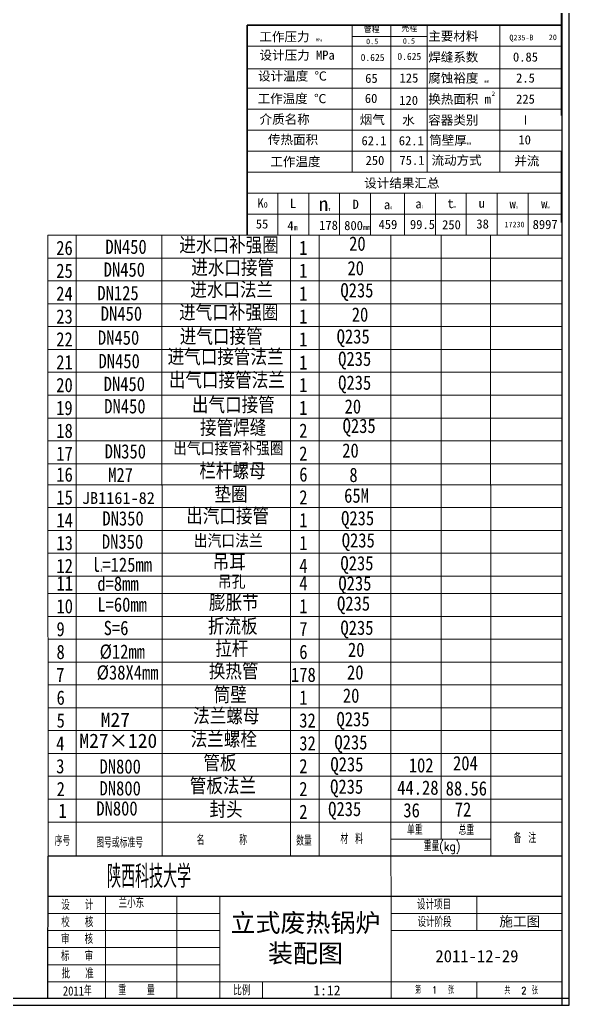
# Model space of a CAD drawing. Header units: millimetres. Extents: x -8339 to 1608, y -494 to 6634.
# Drawn here: x -5606 to -3299, y -494 to 3646 of the extents above; entities that cross this region are included whole.
import ezdxf

# ---------------------------------------------------------------- set-up
doc = ezdxf.new("R2010")
doc.units = ezdxf.units.MM
doc.header["$LTSCALE"] = 38.720001
doc.layers.get('0').update_dxf_attribs({"lineweight": 18})
doc.layers.add('图层3', color=2, linetype='Continuous', lineweight=30, true_color=0xffff00)
doc.layers.add('细实线', color=7, linetype='Continuous', lineweight=18, true_color=0x002699)
doc.layers.add('粗实线', color=7, linetype='Continuous')
doc.styles.add('3.5', font='')
doc.styles.add('4', font='')
doc.styles.get("Standard").update_dxf_attribs({"font": 'txt.shx', "width": 0.85, "bigfont": 'gbcbig.shx'})
doc.styles.get('3.5').set_extended_font_data('宋体')
doc.styles.get('4').set_extended_font_data('宋体')

msp = doc.modelspace()

# ---------------------------------------------------------------- linework, layer by layer
at = {"color": 7, "linetype": 'Continuous', "lineweight": 15}
for p, q in [((-5488, 2644.7), (-5488, 2740.7)), ((-5368.5, 2740.7), (-5368.5, 2644.7)), ((-5008.7, 2740.7), (-5008.7, 2644.7)), ((-4468.9, 2740.7), (-4468.9, 2644.7)), ((-4348.9, 2740.7), (-4348.9, 2644.7)), ((-4048.3, 2740.7), (-4048.3, 2644.7)), ((-3836.2, 2740.7), (-3836.2, 2644.7)), ((-3629.2, 2740.7), (-3629.2, 2644.7)), ((-5488, 2644.7), (-5488, 2548.7)), ((-5368.5, 2530.7), (-5368.5, 2644.7)), ((-5008.7, 2548.7), (-5008.7, 2644.7)), ((-4468.9, 2548.7), (-4468.9, 2644.7)), ((-4348.9, 2548.7), (-4348.9, 2644.7)), ((-4048.3, 2548.7), (-4048.3, 2644.7)), ((-3836.2, 2548.7), (-3836.2, 2644.7)), ((-3629.2, 2548.7), (-3629.2, 2644.7)), ((-5488, 2452.7), (-5488, 2548.7)), ((-5368.5, 2566.7), (-5368.5, 2452.7)), ((-5008.7, 2548.7), (-5008.7, 2452.7)), ((-4468.9, 2548.7), (-4468.9, 2452.7)), ((-4348.9, 2548.7), (-4348.9, 2452.7)), ((-4048.3, 2548.7), (-4048.3, 2452.7)), ((-3836.2, 2548.7), (-3836.2, 2452.7)), ((-3629.2, 2548.7), (-3629.2, 2452.7)), ((-5488, 2452.7), (-5488, 2356.7)), ((-5368.5, 2356.7), (-5368.5, 2452.7)), ((-5008.7, 2356.7), (-5008.7, 2452.7)), ((-4468.9, 2356.7), (-4468.9, 2452.7)), ((-4348.9, 2356.7), (-4348.9, 2452.7)), ((-4048.3, 2356.7), (-4048.3, 2452.7)), ((-3836.2, 2356.7), (-3836.2, 2452.7)), ((-3629.2, 2356.7), (-3629.2, 2452.7)), ((-5488, 2260.7), (-5488, 2356.7)), ((-5368.5, 2356.7), (-5368.5, 2260.7)), ((-5008.7, 2356.7), (-5008.7, 2260.7)), ((-4468.9, 2356.7), (-4468.9, 2260.7)), ((-4348.9, 2356.7), (-4348.9, 2260.7)), ((-4048.3, 2356.7), (-4048.3, 2260.7)), ((-3836.2, 2356.7), (-3836.2, 2260.7)), ((-3629.2, 2356.7), (-3629.2, 2260.7)), ((-5488, 2260.7), (-5488, 2164.7)), ((-5368.5, 2164.7), (-5368.5, 2260.7)), ((-5008.7, 2164.7), (-5008.7, 2260.7)), ((-4468.9, 2164.7), (-4468.9, 2260.7)), ((-4348.9, 2164.7), (-4348.9, 2260.7)), ((-4048.3, 2164.7), (-4048.3, 2260.7)), ((-3836.2, 2164.7), (-3836.2, 2260.7)), ((-3629.2, 2164.7), (-3629.2, 2260.7)), ((-5488, 2068.7), (-5488, 2164.7)), ((-5368.5, 2164.7), (-5368.5, 2068.7)), ((-5008.7, 2164.7), (-5008.7, 2068.7)), ((-4468.9, 2164.7), (-4468.9, 2068.7)), ((-4348.9, 2164.7), (-4348.9, 2068.7)), ((-4048.3, 2164.7), (-4048.3, 2068.7)), ((-3836.2, 2164.7), (-3836.2, 2068.7)), ((-3629.2, 2164.7), (-3629.2, 2068.7)), ((-5488, 2068.7), (-5488, 1972.7)), ((-5368.5, 1954.7), (-5368.5, 2068.7)), ((-5008.7, 1972.7), (-5008.7, 2068.7)), ((-4468.9, 1972.7), (-4468.9, 2068.7)), ((-4348.9, 1972.7), (-4348.9, 2068.7)), ((-4048.3, 1972.7), (-4048.3, 2068.7)), ((-3836.2, 1972.7), (-3836.2, 2068.7)), ((-3629.2, 1972.7), (-3629.2, 2068.7)), ((-5486, 131.9), (-5488, 1972.7)), ((-4048.3, 203.9), (-3628.9, 203.9)), ((-4046.5, -36), (-4048.3, 131.9)), ((-5488.2, -464), (-3329, -464))]:
    msp.add_line(p, q, dxfattribs=at)
at = {"layer": '图层3', "color": 0, "lineweight": 30}
for p, q in [((-3331.9, 4292), (-3331.9, 3243.6)), ((-4651.5, 3622.3), (-3329, 3622.3)), ((-4651.5, 2740.7), (-4651.5, 3622.3))]:
    msp.add_line(p, q, dxfattribs=at)
at = {"layer": '图层3', "color": 7, "linetype": 'Continuous', "lineweight": 15}
msp.add_line((-3329, 131.9), (-3329, -464), dxfattribs=at)
at = {"layer": '粗实线', "color": 7, "linetype": 'Continuous'}
for p, q in [((-3329, -494), (-3329, 6634)), ((-3299, -494), (-3299, 6634)), ((-5488.2, -464), (-5486, 131.9)), ((-3329, 131.9), (-5486, 131.9)), ((-5486, -36), (-4046.5, -36)), ((-5486, -36), (-3329, -36)), ((-8339, -464), (-3299, -464)), ((-8339, -494), (-3299, -494))]:
    msp.add_line(p, q, dxfattribs=at)
at = {"layer": '粗实线', "lineweight": 30}
msp.add_line((-3331.9, 3093.9), (-3331.9, 2794.4), dxfattribs=at)
at = {"layer": '粗实线', "lineweight": 18}
for p, q in [((-4522, 2917), (-4522, 2740.7)), ((-4392.5, 2917), (-4392.5, 2740.7)), ((-4262.9, 2917), (-4262.9, 2740.7)), ((-4133.4, 2917), (-4133.4, 2740.7)), ((-3990.2, 2917), (-3990.2, 2740.7)), ((-3860.7, 2917), (-3860.7, 2740.7)), ((-3731.2, 2917), (-3731.2, 2740.7)), ((-3601.7, 2917), (-3601.7, 2740.7)), ((-3472.2, 2917), (-3472.2, 2740.7))]:
    msp.add_line(p, q, dxfattribs=at)
at = {"layer": '细实线', "color": 0}
for p, q in [((-4210.7, 3622.3), (-4210.7, 3005.2)), ((-4048.4, 3622.3), (-4048.4, 3005.2)), ((-3895.4, 3622.3), (-3895.4, 3005.2)), ((-3590.5, 3622.3), (-3590.5, 3005.2)), ((-4210.7, 3576), (-3895.4, 3576)), ((-4651.5, 3534.2), (-3329, 3534.2)), ((-4651.5, 3439.6), (-3329, 3439.6)), ((-4651.5, 3357.8), (-3329, 3357.8)), ((-4651.5, 3269.7), (-3329, 3269.7)), ((-4651.5, 3181.5), (-3329, 3181.5)), ((-3899.8, 3179.9), (-3899.8, 3181.7)), ((-3899.8, 3179.9), (-3899.8, 3181.7)), ((-4651.5, 3093.3), (-3329, 3093.3)), ((-4651.5, 3005.2), (-3329, 3005.2)), ((-4651.5, 2917), (-3329, 2917)), ((-4651.5, 2828.8), (-3329, 2828.8))]:
    msp.add_line(p, q, dxfattribs=at)
at = {"layer": '细实线', "color": 7, "linetype": 'Continuous', "lineweight": 15}
for p, q in [((-5488.5, 2740.7), (-3329, 2740.7)), ((-5488, 2644.7), (-3329, 2644.7)), ((-5488.5, 2548.7), (-3329, 2548.7)), ((-5488.5, 2548.7), (-3329, 2548.7)), ((-5488, 2452.7), (-3329, 2452.7)), ((-5488.5, 2356.7), (-3335.7, 2356.7)), ((-5488.5, 2356.7), (-3329, 2356.7)), ((-5488, 2260.7), (-3335.2, 2260.7)), ((-5488, 2260.7), (-3329, 2260.7)), ((-5488.5, 2164.7), (-3335.7, 2164.7)), ((-5488.5, 2164.7), (-3329, 2164.7)), ((-5488, 2068.7), (-3329, 2068.7)), ((-5488.5, 1972.7), (-3329, 1972.7)), ((-5368.5, 1972.7), (-5368.5, 1689.6)), ((-5008.7, 1972.7), (-5008.7, 1689.6)), ((-4468.9, 1972.7), (-4468.9, 1689.6)), ((-4348.9, 1972.7), (-4348.9, 1689.6)), ((-4048.3, 1972.7), (-4048.3, 1692.8)), ((-3836.2, 1972.7), (-3836.2, 1689.6)), ((-3629.2, 1972.7), (-3629.2, 1689.6)), ((-5488.5, 1876.7), (-3329, 1876.7)), ((-5488.5, 1780.7), (-3329, 1780.7)), ((-5488.2, 1692.8), (-3329, 1692.8)), ((-5368.3, 1692.8), (-5368.3, 131.9)), ((-5008.4, 1692.8), (-5008.4, 131.9)), ((-4468.6, 1692.8), (-4468.6, 131.9)), ((-4348.6, 1692.8), (-4348.6, 131.9)), ((-4048.3, 1692.8), (-4048.3, 131.9)), ((-3836.2, 1692.8), (-3836.2, 203.9)), ((-3628.9, 1692.8), (-3628.9, 131.9)), ((-5488.2, 1596.8), (-3329, 1596.8)), ((-5488.2, 1500.8), (-3329, 1500.8)), ((-5488.2, 1404.9), (-3329, 1404.9)), ((-5488.2, 1308.9), (-3329, 1308.9)), ((-5488.2, 1235.5), (-3329, 1235.5)), ((-5488.2, 1139.5), (-3329, 1139.5)), ((-5488.2, 1043.6), (-3329, 1043.6)), ((-5488.2, 947.6), (-3329, 947.6)), ((-5488.2, 851.6), (-3329, 851.6)), ((-5488.2, 755.7), (-3329, 755.7)), ((-5488.2, 659.7), (-3329, 659.7)), ((-5488.2, 563.7), (-3329, 563.7)), ((-5488.2, 467.8), (-3329, 467.8)), ((-5488.2, 371.8), (-3329, 371.8)), ((-5488.2, 275.8), (-3329, 275.8)), ((-5246.1, -36), (-5246.1, -464)), ((-5246.1, -36), (-5246.1, -464)), ((-4946.2, -36), (-4946.2, -464)), ((-4946.2, -36), (-4946.2, -464)), ((-4766.3, -36), (-4766.3, -464)), ((-4766.3, -36), (-4766.3, -464)), ((-4046.5, -36), (-4046.5, -464)), ((-4046.5, -36), (-4046.5, -464)), ((-3686.6, -36), (-3686.6, -180)), ((-3686.6, -36), (-3686.6, -180)), ((-5486, -108), (-4766.3, -108)), ((-4046.5, -108), (-3329, -108)), ((-4046.5, -108), (-3329, -108)), ((-5486, -180), (-4766.3, -180)), ((-4046.5, -180), (-3329, -180)), ((-4046.5, -180), (-3329, -180)), ((-5486, -251.9), (-4766.3, -251.9)), ((-5486, -323.9), (-4766.3, -323.9)), ((-5486, -395.9), (-3329, -395.9)), ((-4586.3, -395.9), (-4586.3, -464)), ((-4586.3, -395.9), (-4586.3, -464)), ((-3686.6, -395.9), (-3686.6, -464)), ((-3686.6, -395.9), (-3686.6, -464))]:
    msp.add_line(p, q, dxfattribs=at)

# ---------------------------------------------------------------- texts
at = {"color": 7, "linetype": 'Continuous', "lineweight": 15, "attachment_point": 1}
for s, insert, char_height, width in [('\\T1;{\\fSimSun|b0|i0|c0|p13;  l\\H0.2333x;1\\H4.285x;=125mm}', (-5372.6, 1386.8), 60, 571.411), ('\\T1;{\\fSimSun|b0|i0|c0|p13;  d=8mm}', (-5349.4, 1307.1), 60, 617.821), ('\\T1;{\\fSimSun|b0|i0|c0|p13;  L=60mm}', (-5349.4, 1219.3), 60, 613.048), ('\\T1;{\\fSimSun|b0|i0|c0|p13;  S=6}', (-5322.8, 1120.9), 60, 571.411), ('\\T1;{\\fSimSun|b0|i0|c134|p2;  \\H1.25x;%%C12mm}', (-5325.9, 1021.6), 47.983, 571.411), ('\\T1;{\\fSimSun|b0|i0|c134|p2;  \\H1.25x;%%C38X4mm}', (-5338.2, 934), 47.983, 571.411), ('\\T1;陕西科技大学', (-5239.1, 95.1), 95.97, 840.947), ('\\T1;兰小东', (-5190.4, -42.6), 41.99, 231.841)]:
    msp.add_mtext(s, dxfattribs=dict(at, insert=insert, char_height=char_height, width=width))
at = {"layer": '粗实线', "lineweight": 18, "attachment_point": 1}
for s, insert, char_height, width in [('\\T1;{\\fFangSong|b0|i0|c134|p2;进水口补强圈}', (-4936, 2730), 60, 488.709), ('\\T1;{\\fFangSong|b0|i0|c0|p13; 20}', (-4257.8, 2735.4), 60, 422), ('\\T1;{\\fFangSong|b0|i0|c0|p13; 26}', (-5487.2, 2717.3), 60, 117.981), ('\\T1;{\\fFangSong|b0|i0|c0|p13;DN450}', (-5246.2, 2722.3), 60, 422), ('\\T1;{\\fFangSong|b0|i0|c0|p13; 1}', (-4467.4, 2717.7), 60, 117.981), ('\\T1;{\\fFangSong|b0|i0|c0|p13; 25}', (-5487.2, 2621.3), 60, 117.981), ('\\T1;{\\fFangSong|b0|i0|c0|p13;DN450}', (-5253.4, 2626.2), 60, 422), ('\\T1;{\\fFangSong|b0|i0|c134|p2;进水口接管}', (-4886, 2635), 60, 422), ('\\T1;{\\fFangSong|b0|i0|c0|p13; 1}', (-4467.4, 2621.7), 60, 117.981), ('\\T1;{\\fFangSong|b0|i0|c0|p13; 20}', (-4264.8, 2632.4), 60, 422), ('\\T1;{\\fFangSong|b0|i0|c0|p13;DN125}', (-5279.9, 2527.8), 60, 422), ('\\T1;{\\fFangSong|b0|i0|c134|p2;进水口法兰}', (-4890, 2543), 60, 422), ('\\T1;{\\fFangSong|b0|i0|c0|p13;Q235}', (-4259.7, 2539.4), 60, 422), ('\\T1;{\\fFangSong|b0|i0|c0|p13; 24}', (-5487.2, 2525.3), 60, 117.981), ('\\T1;{\\fFangSong|b0|i0|c0|p13; 1}', (-4467.4, 2525.7), 60, 117.981), ('\\T1;{\\fFangSong|b0|i0|c134|p2;进气口补强圈}', (-4937, 2448), 60, 531.884), ('\\T1;{\\fFangSong|b0|i0|c0|p13; 23}', (-5487.2, 2429.3), 60, 117.981), ('\\T1;{\\fFangSong|b0|i0|c0|p13;DN450}', (-5265.5, 2441.3), 60, 422), ('\\T1;{\\fFangSong|b0|i0|c0|p13; 1}', (-4467.4, 2429.7), 60, 117.981), ('\\T1;{\\fFangSong|b0|i0|c0|p13; 20}', (-4246.8, 2437.4), 60, 422), ('\\T1;{\\fFangSong|b0|i0|c0|p13; 22}', (-5487.2, 2333.3), 60, 117.981), ('\\T1;{\\fFangSong|b0|i0|c0|p13;DN450}', (-5277.5, 2340.5), 60, 422), ('\\T1;{\\fFangSong|b0|i0|c134|p2;进气口接管}', (-4934, 2346), 60, 422), ('\\T1;{\\fFangSong|b0|i0|c0|p13; 1}', (-4467.4, 2333.7), 60, 117.981), ('\\T1;{\\fFangSong|b0|i0|c0|p13;Q235}', (-4275.4, 2345.4), 60, 422), ('\\T1;{\\fFangSong|b0|i0|c0|p13; 21}', (-5487.2, 2237.3), 60, 117.981), ('\\T1;{\\fFangSong|b0|i0|c0|p13;DN450}', (-5275.1, 2242), 60, 422), ('\\T1;{\\fFangSong|b0|i0|c134|p2;进气口接管法兰}', (-4985, 2260.7), 60, 555.896), ('\\T1;{\\fFangSong|b0|i0|c0|p13;Q235}', (-4269.1, 2251.5), 60, 422), ('\\T1;{\\fFangSong|b0|i0|c0|p13; 1}', (-4467.4, 2236), 60, 117.981), ('\\T1;{\\fFangSong|b0|i0|c134|p2;出气口接管法兰}', (-4980, 2163), 60, 534.456), ('\\T1;{\\fFangSong|b0|i0|c0|p13; 20}', (-5487.2, 2141.3), 60, 117.981), ('\\T1;{\\fFangSong|b0|i0|c0|p13;DN450}', (-5253.4, 2145.9), 60, 422), ('\\T1;{\\fFangSong|b0|i0|c0|p13; 1}', (-4467.4, 2141.7), 60, 117.981), ('\\T1;{\\fFangSong|b0|i0|c0|p13;Q235}', (-4269.1, 2151.4), 60, 422), ('\\T1;{\\fFangSong|b0|i0|c0|p13; 19}', (-5487.7, 2045.3), 60, 117.981), ('\\T1;{\\fFangSong|b0|i0|c0|p13;DN450}', (-5251, 2052.3), 60, 422), ('\\T1;{\\fFangSong|b0|i0|c134|p2;出气口接管}', (-4883, 2059), 60, 422), ('\\T1;{\\fFangSong|b0|i0|c0|p13; 1}', (-4467.4, 2045.7), 60, 117.981), ('\\T1;{\\fFangSong|b0|i0|c0|p13; 20}', (-4276.8, 2051.4), 60, 422), ('\\T1;{\\fFangSong|b0|i0|c0|p13; 18}', (-5487.1, 1949.4), 60, 117.981), ('\\T1;{\\fFangSong|b0|i0|c134|p2;接管焊缝}', (-4849, 1963), 60, 422), ('\\T1;{\\fFangSong|b0|i0|c0|p13; 2}', (-4467.4, 1949.7), 60, 117.981), ('\\T1;{\\fFangSong|b0|i0|c0|p13;Q235}', (-4250.3, 1969.9), 60, 422), ('\\T1;{\\fFangSong|b0|i0|c134|p2;出气口接管补强圈}', (-4962, 1871), 50, 580.317), ('\\T1;{\\fFangSong|b0|i0|c0|p13; 20}', (-4286.8, 1866.4), 60, 422), ('\\T1;{\\fFangSong|b0|i0|c0|p13; 17}', (-5487, 1853.4), 60, 117.981), ('\\T1;{\\fFangSong|b0|i0|c0|p13;DN350}', (-5249.2, 1862.8), 60, 422), ('\\T1;{\\fFangSong|b0|i0|c0|p13; 2}', (-4467.4, 1853.7), 60, 117.981), ('\\T1;{\\fFangSong|b0|i0|c134|p2;栏杆螺母}', (-4852, 1782), 60, 422), ('\\T1;{\\fFangSong|b0|i0|c0|p13; 16}', (-5486.9, 1765.4), 60, 117.981), ('\\T1;{\\fFangSong|b0|i0|c0|p13;M27}', (-5234.5, 1763.7), 60, 422), ('\\T1;{\\fFangSong|b0|i0|c0|p13; 6}', (-4467.1, 1765.8), 60, 117.981), ('\\T1;{\\fFangSong|b0|i0|c0|p13;8}', (-4222, 1763.9), 60, 422), ('\\T1;{\\fFangSong|b0|i0|c0|p13; 15}', (-5486.8, 1669.5), 60, 117.981), ('\\T1;{\\fFangSong|b0|i0|c0|p13; 垫圈}', (-4823, 1683), 60, 422), ('\\T1;{\\fFangSong|b0|i0|c0|p13; 2}', (-4467.1, 1669.8), 60, 117.981), ('\\T1;{\\fFangSong|b0|i0|c0|p13; 65M}', (-4278.8, 1677.1), 60, 422), ('\\T1;{\\fFangSong|b0|i0|c0|p13;DN350}', (-5258.9, 1581.3), 60, 422), ('\\T1;{\\fFangSong|b0|i0|c134|p2;出汽口接管}', (-4907, 1592), 60, 422), ('\\T1;{\\fFangSong|b0|i0|c0|p13;Q235}', (-4256.8, 1582.2), 60, 422), ('\\T1;{\\fFangSong|b0|i0|c0|p13; 14}', (-5486.7, 1573.5), 60, 117.981), ('\\T1;{\\fFangSong|b0|i0|c0|p13; 1}', (-4467.1, 1573.9), 60, 117.981), ('\\T1;{\\fFangSong|b0|i0|c0|p13; 13}', (-5486.6, 1477.6), 60, 117.981), ('\\T1;{\\fFangSong|b0|i0|c0|p13;DN350}', (-5260.9, 1483.6), 60, 422), ('\\T1;{\\fFangSong|b0|i0|c0|p13; \\H0.8333x;出汽口法兰}', (-4910, 1483), 60, 422), ('\\T1;{\\fFangSong|b0|i0|c0|p13; 1}', (-4467.1, 1477.9), 60, 117.981), ('\\T1;{\\fFangSong|b0|i0|c0|p13;Q235}', (-4254, 1489), 60, 422), ('\\T1;{\\fFangSong|b0|i0|c0|p13; 12}', (-5486.5, 1381.6), 60, 117.981), ('\\T1;{\\fFangSong|b0|i0|c0|p13; 吊耳}', (-4831, 1399), 60, 422), ('\\T1;{\\fFangSong|b0|i0|c0|p13; 4}', (-4467.1, 1381.9), 60, 117.981), ('\\T1;{\\fFangSong|b0|i0|c0|p13;Q235}', (-4259.6, 1393), 60, 422), ('\\T1;{\\fFangSong|b0|i0|c0|p13; 11}', (-5486.4, 1308.2), 60, 117.981), ('\\T1;{\\fFangSong|b0|i0|c134|p2;吊孔}', (-4774, 1311), 50, 422), ('\\T1;{\\fFangSong|b0|i0|c0|p13; 4}', (-4467.1, 1308.5), 60, 117.981), ('\\T1;{\\fFangSong|b0|i0|c0|p13;Q235}', (-4268.1, 1308.4), 60, 422), ('\\T1;{\\fFangSong|b0|i0|c0|p13; 10}', (-5486.3, 1212.2), 60, 117.981), ('\\T1;{\\fFangSong|b0|i0|c0|p13; 膨胀节}', (-4846, 1228), 60, 422), ('\\T1;{\\fFangSong|b0|i0|c0|p13; 1}', (-4467.1, 1212.5), 60, 117.981), ('\\T1;{\\fFangSong|b0|i0|c0|p13;Q235}', (-4273.8, 1223.7), 60, 422), ('\\T1;{\\fFangSong|b0|i0|c134|p2;折流板}', (-4816, 1129), 60, 422), ('\\T1;{\\fFangSong|b0|i0|c0|p13;Q235}', (-4259.6, 1122), 60, 422), ('\\T1;{\\fFangSong|b0|i0|c0|p13; 9}', (-5486.2, 1116.2), 60, 117.981), ('\\T1;{\\fFangSong|b0|i0|c0|p13; 7}', (-4467.1, 1116.6), 60, 117.981), ('\\T1;{\\fFangSong|b0|i0|c134|p2;拉杆}', (-4785, 1035), 60, 422), ('\\T1;{\\fFangSong|b0|i0|c0|p13; 8}', (-5486.1, 1020.3), 60, 117.981), ('\\T1;{\\fFangSong|b0|i0|c0|p13; 6}', (-4467.1, 1020.6), 60, 117.981), ('\\T1;{\\fFangSong|b0|i0|c0|p13; 20}', (-4262.8, 1029.4), 60, 422), ('\\T1;{\\fFangSong|b0|i0|c0|p13; 7}', (-5487.5, 924.3), 60, 117.981), ('\\T1;{\\fFangSong|b0|i0|c134|p2;换热管}', (-4812, 941), 60, 422), ('\\T1;{\\fFangSong|b0|i0|c0|p13;178}', (-4467.1, 924.6), 60, 117.981), ('\\T1;{\\fFangSong|b0|i0|c0|p13; 20}', (-4266.8, 934.4), 60, 422), ('\\T1;{\\fFangSong|b0|i0|c0|p13; 筒壁}', (-4826, 841), 60, 422), ('\\T1;{\\fFangSong|b0|i0|c0|p13; 20}', (-4284, 837), 60, 422), ('\\T1;{\\fFangSong|b0|i0|c0|p13; 6}', (-5485.9, 828.3), 60, 117.981), ('\\T1;{\\fFangSong|b0|i0|c0|p13; 1}', (-4467.1, 828.7), 60, 117.981), ('\\T1;{\\fFangSong|b0|i0|c0|p13; 法兰螺母}', (-4912.3, 752.4), 60, 422), ('\\T1;{\\fFangSong|b0|i0|c0|p13; 5}', (-5485.8, 732.4), 60, 117.981), ('\\T1;{\\fFangSong|b0|i0|c0|p13; 32}', (-4467.1, 732.7), 60, 117.981), ('\\T1;{\\fFangSong|b0|i0|c0|p13;Q235}', (-4276.1, 738), 60, 422), ('\\T1;{\\fFangSong|b0|i0|c0|p13; 法兰螺栓}', (-4923, 655), 60, 422), ('\\T1;{\\fFangSong|b0|i0|c0|p13; 4}', (-5487.5, 636.4), 60, 117.981), ('\\T1;{\\fFangSong|b0|i0|c0|p13; 32}', (-4467.1, 636.7), 60, 117.981), ('\\T1;{\\fFangSong|b0|i0|c0|p13;Q235}', (-4284.9, 640.9), 60, 422), ('\\T1;{\\fFangSong|b0|i0|c0|p13; 3}', (-5487.5, 540.4), 60, 117.981), ('\\T1;{\\fFangSong|b0|i0|c0|p13;DN800}', (-5270.7, 539.2), 60, 422), ('\\T1;{\\fFangSong|b0|i0|c134|p2;管板 }', (-4835, 555), 60, 422), ('\\T1;{\\fFangSong|b0|i0|c0|p13; 2}', (-4467.1, 540.8), 60, 117.981), ('\\T1;{\\fFangSong|b0|i0|c0|p13;Q235}', (-4301.7, 548.4), 60, 422), ('\\T1;{\\fFangSong|b0|i0|c0|p13;102}', (-3972.6, 544), 60, 422), ('\\T1;{\\fFangSong|b0|i0|c0|p13;204}', (-3787, 552.9), 60, 422), ('\\T1;{\\fFangSong|b0|i0|c134|p2;管板法兰}', (-4892, 459), 60, 422), ('\\T1;{\\fFangSong|b0|i0|c0|p13;Q235}', (-4302.8, 454.6), 60, 422), ('\\T1;{\\fFangSong|b0|i0|c0|p13; 2}', (-5485.5, 444.5), 60, 117.981), ('\\T1;{\\fFangSong|b0|i0|c0|p13;DN800}', (-5270.7, 447.5), 60, 422), ('\\T1;{\\fFangSong|b0|i0|c0|p13; 2}', (-4467.1, 444.8), 60, 117.981), ('\\T1;{\\fFangSong|b0|i0|c0|p13;44.28}', (-4021.2, 450.2), 60, 422), ('\\T1;{\\fFangSong|b0|i0|c0|p13;88.56}', (-3817.8, 447.3), 60, 422), ('\\T1;{\\fFangSong|b0|i0|c0|p13; 1}', (-5478, 353), 60, 117.981), ('\\T1;{\\fFangSong|b0|i0|c0|p13;DN800}', (-5284.3, 363.1), 60, 422), ('\\T1;{\\fFangSong|b0|i0|c0|p13; 封头}', (-4844, 359), 60, 422), ('\\T1;{\\fFangSong|b0|i0|c0|p13; 2}', (-4467.1, 348.8), 60, 117.981), ('\\T1;{\\fFangSong|b0|i0|c0|p13;Q235}', (-4311.1, 360.7), 60, 422), ('\\T1;{\\fFangSong|b0|i0|c0|p13;36}', (-3995.6, 355.3), 60, 422), ('\\T1;{\\fFangSong|b0|i0|c0|p13;72}', (-3779.6, 358.7), 60, 422)]:
    msp.add_mtext(s, dxfattribs=dict(at, insert=insert, char_height=char_height, width=width))
at = {"layer": '细实线', "color": 0}
for s, insert, char_height, width, attachment_point, style in [('\\T1;{\\H0.5714x;管程} ', (-4161.9, 3604.2), 41.787, 573.08, 4, '4'), ('\\T1;{\\H0.5714x;管程} ', (-4161.9, 3604.2), 41.787, 573.08, 4, '4'), ('\\T1; {\\H0.5714x;壳程} ', (-4032.7, 3608.5), 41.787, 573.08, 4, '4'), ('\\T1;  主要材料', (-3943.4, 3574.9), 38.57, 440.831, 4, '3.5'), ('\\T1;  {\\H1.371x; \\fFangSong|b0|i0|c134|p2;\\H0.8753x;工作压力 \\H0.3052x;MPa\\H2.73x; }', (-4673.5, 3572.3), 32.144, 440.831, 4, '4'), ('\\T1;0.5', (-4126.2, 3554.6), 22.96, 220.415, 5, '3.5'), ('\\T1;0.5', (-4126.2, 3554.6), 22.96, 220.415, 5, '3.5'), ('\\T1;0.5', (-3972, 3556.3), 22.96, 220.415, 5, '3.5'), ('\\T1;Q235-B', (-3499.8, 3568), 23.55, 220.415, 5, '3.5'), ('\\T1;20', (-3367.9, 3571.7), 23.55, 220.415, 5, '3.5'), ('\\T1; {\\H0.875x;设计压力 MPa}', (-4629, 3494.8), 44.083, 440.831, 4, '4'), ('\\T1;0.625', (-4124.6, 3487), 29.44, 220.415, 5, '3.5'), ('\\T1;0.625', (-3970.5, 3491.4), 29.44, 220.415, 5, '3.5'), ('\\T1;  焊缝系数', (-3943.4, 3486.7), 38.57, 440.831, 4, '3.5'), ('\\T1;  焊缝系数', (-3943.4, 3486.7), 38.57, 440.831, 4, '3.5'), ('\\T1;0.85', (-3482.8, 3488.9), 38.57, 220.415, 5, '3.5'), ('\\T1;  设计温度 ℃', (-4658, 3407.3), 38.573, 440.831, 4, '3.5'), ('\\T1;65', (-4129.5, 3399.4), 38.57, 220.415, 5, '3.5'), ('\\T1;125', (-3971.9, 3400.7), 38.57, 220.415, 5, '3.5'), ('\\T1;  腐蚀裕度 {\\H0.3053x;mm}', (-3943.4, 3398.6), 38.573, 440.831, 4, '3.5'), ('\\T1;2.5', (-3482.8, 3400.8), 38.57, 220.415, 5, '3.5'), ('\\T1;  工作温度 ℃', (-4659.8, 3312.4), 38.573, 440.831, 4, '3.5'), ('\\T1;60', (-4130.9, 3315.1), 38.57, 220.415, 5, '3.5'), ('\\T1;120', (-3973.3, 3306.8), 38.57, 220.415, 5, '3.5'), ('\\T1;  换热面积 m', (-3943.4, 3310.4), 38.573, 440.831, 4, '3.5'), ('\\T1;{\\H0.4762x;2} ', (-3617.4, 3335), 38.573, 220.415, 5, '3.5'), ('\\T1;{\\H0.4762x;2} ', (-3617.4, 3335), 38.573, 220.415, 5, '3.5'), ('\\T1;225', (-3482.8, 3312.1), 38.57, 220.415, 5, '3.5'), ('\\T1;  介质名称', (-4651.5, 3225.6), 38.57, 440.831, 4, '3.5'), ('\\T1;烟气', (-4125.6, 3224.1), 38.57, 220.415, 5, '3.5'), ('\\T1;水', (-3974.1, 3221.8), 38.57, 220.415, 5, '3.5'), ('\\T1;  容器类别 ', (-3943.4, 3222.2), 38.573, 440.831, 4, '3.5'), ('\\T1;Ⅰ', (-3482.8, 3224.4), 38.57, 220.415, 5, '3.5'), ('\\T1;  传热面积', (-4616.2, 3140.1), 38.57, 440.831, 4, '3.5'), ('\\T1;62.1', (-4118.7, 3137.4), 38.57, 220.415, 5, '3.5'), ('\\T1;62.1', (-3962.2, 3137.2), 38.57, 220.415, 5, '3.5'), ('\\T1;  筒壁厚{\\H0.3053x;mm}', (-3939.3, 3137.7), 38.573, 440.831, 4, '3.5'), ('\\T1;10', (-3486.2, 3141.1), 38.57, 220.415, 5, '3.5'), ('\\T1;  工作温度', (-4606.3, 3047.6), 38.57, 440.831, 4, '3.5'), ('\\T1;250', (-4114.7, 3054.5), 38.57, 220.415, 5, '3.5'), ('\\T1;75.1', (-3959.3, 3055.3), 38.57, 220.415, 5, '3.5'), ('\\T1;流动方式', (-3772, 3053.5), 38.57, 220.415, 5, '3.5'), ('\\T1;并流', (-3476.8, 3050.6), 38.57, 220.415, 5, '3.5'), ('\\T1;  设计结果汇总', (-4212.1, 2957.6), 38.573, 440.831, 4, '3.5'), ('\\T1;K{\\H0.6105x;0}', (-4586.3, 2875.5), 38.573, 220.415, 5, '3.5'), ('\\T1;L', (-4458.6, 2874.5), 38.57, 220.415, 5, '3.5'), ('\\T1;n{\\H0.2x;T}', (-4326.2, 2872.2), 58.872, 220.415, 5, '3.5'), ('\\T1;D', (-4195.5, 2870.5), 38.57, 220.415, 5, '3.5'), ('\\T1;a{\\H0.3053x;0}', (-4059.5, 2868.8), 38.573, 220.415, 5, '3.5'), ('\\T1;a{\\H0.3053x;i}', (-3927.3, 2872.4), 38.573, 220.415, 5, '3.5'), ('\\T1;t{\\H0.3053x;m}', (-3793.1, 2873.6), 38.573, 220.415, 5, '3.5'), ('\\T1;u', (-3666.1, 2874.9), 38.57, 220.415, 5, '3.5'), ('\\T1;w{\\H0.3053x;s}', (-3531.9, 2872.4), 38.573, 220.415, 5, '3.5'), ('\\T1;w{\\H0.3053x;w}', (-3399.4, 2873.1), 38.573, 220.415, 5, '3.5'), ('\\T1;55', (-4588.6, 2787.7), 38.57, 220.415, 5, '3.5'), ('\\T1;4{\\H0.6105x;m}', (-4460.8, 2781.1), 38.573, 220.415, 5, '3.5'), ('\\T1;178', (-4309.5, 2782.2), 38.57, 220.415, 5, '3.5'), ('\\T1;800{\\H0.6105x;mm}', (-4187.6, 2781.1), 38.573, 220.415, 5, '3.5'), ('\\T1;459', (-4060.2, 2785.5), 38.57, 220.415, 5, '3.5'), ('\\T1;99.5', (-3915.3, 2785.5), 38.57, 220.415, 5, '3.5'), ('\\T1;250', (-3793.4, 2784.4), 38.57, 220.415, 5, '3.5'), ('\\T1;38', (-3662.7, 2787.7), 38.57, 220.415, 5, '3.5'), ('\\T1;17230', (-3528.8, 2785.5), 23.55, 220.415, 5, '3.5'), ('\\T1;8997', (-3400.3, 2785.5), 38.57, 220.415, 5, '3.5')]:
    msp.add_mtext(s, dxfattribs=dict(at, insert=insert, char_height=char_height, width=width, attachment_point=attachment_point, style=style))
at = {"layer": '细实线', "color": 7, "linetype": 'Continuous', "lineweight": 15, "style": '4'}
for s, insert, char_height, width, attachment_point in [('\\T1;JB1161-82', (-5191.6, 1636.4), 50, 482.398, 5), ('\\T1; {\\H1.25x;M27 }', (-5298.2, 705.3), 47.983, 3147.83, 4), ('\\T1; {\\H1.25x;M27×120}', (-5387.8, 616.7), 47.983, 3236.78, 4), ('\\T1;立式废热锅炉\\P装配图', (-4406.4, -216), 76.9, 719.747, 5), ('\\T1;施工图', (-3506.7, -144), 41.99, 359.873, 5), ('\\T1;2011-12-29', (-3686.6, -287.9), 51.264, 719.747, 5), ('\\T1;1:12', (-4316.4, -431.9), 41.99, 539.81, 5)]:
    msp.add_mtext(s, dxfattribs=dict(at, insert=insert, char_height=char_height, width=width, attachment_point=attachment_point))
at = {"layer": '细实线', "color": 7, "linetype": 'Continuous', "lineweight": 15, "attachment_point": 5}
for s, insert, char_height, width in [('\\T1;单重', (-3947.2, 241.5), 38.5, 336.96), ('\\T1;总重', (-3730.9, 241.3), 38.5, 336.96), ('\\T1;序号', (-5426.5, 195.1), 38.5, 224.64), ('\\T1;图号或标准号', (-5186.4, 187.7), 38.5, 673.92), ('\\T1;名{     }称', (-4757.5, 198.7), 38.503, 1010.88), ('\\T1;数量', (-4412.6, 195.4), 38.5, 224.64), ('\\T1;材{ }料', (-4212.4, 203.5), 38.5, 673.92), ('\\T1;备{ }注', (-3485.4, 207), 38.5, 561.6), ('\\T1;重量{(kg)}', (-3832.5, 167.4), 38.503, 673.92), ('\\T1;设{  }计', (-5363.9, -72.4), 41.99, 206.504), ('\\T1;设计项目', (-3866.7, -70.7), 41.99, 324.813), ('\\T1;校{  }核', (-5363.9, -145), 41.99, 206.504), ('\\T1;设计阶段', (-3864.5, -143.8), 41.99, 324.813), ('\\T1;审{  }核', (-5365, -215.8), 41.99, 204.353), ('\\T1;标{  }审', (-5365, -287.6), 41.99, 204.353), ('\\T1;批{  }准', (-5362.8, -360.6), 41.99, 204.353), ('\\T1;{\\fSimSun|b0|i0|c0|p13;2011}年', (-5363.9, -434), 38.503, 202.202), ('\\T1;重{   }量', (-5115.6, -431.1), 38.448, 481.11), ('\\T1;比例', (-4673.4, -431.1), 41.99, 146.274), ('\\T1;比例', (-4673.4, -431.1), 41.99, 146.274), ('\\T1;第{  1  }张', (-3864.5, -430.4), 29.989, 320.512), ('\\T1;共{  2 }张', (-3501, -432.6), 29.989, 329.115)]:
    msp.add_mtext(s, dxfattribs=dict(at, insert=insert, char_height=char_height, width=width))

doc.saveas('drawing.dxf')
